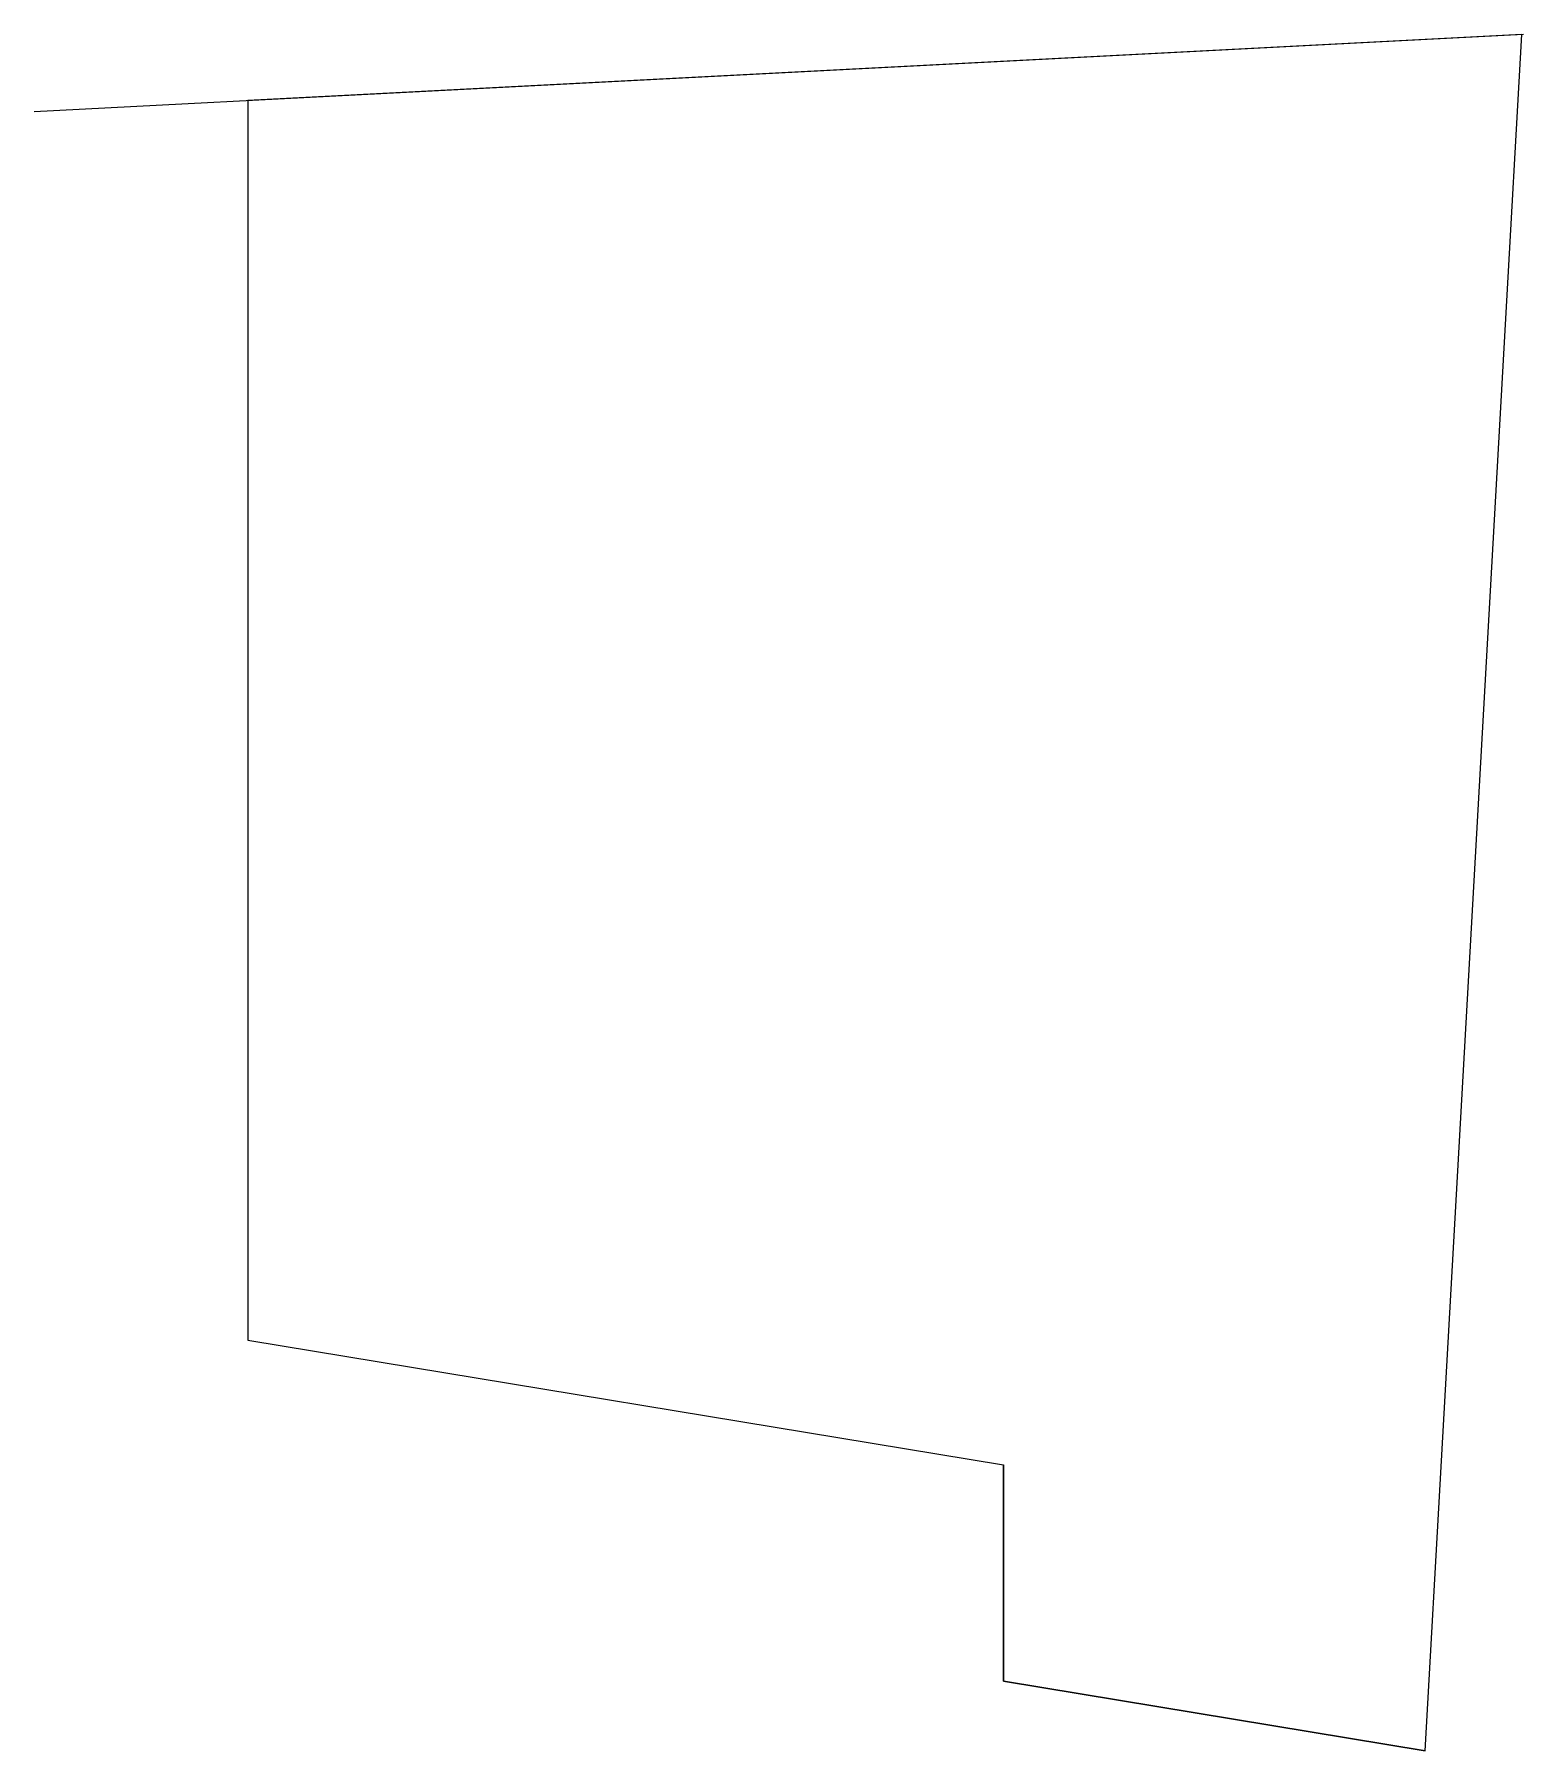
# Model space of a CAD drawing. Header units: inches. Extents: x 21707 to 40312, y -16538 to -7342.
# Drawn here: x 29446.9 to 29865.3, y -14252.6 to -13770.4 of the extents above; entities that cross this region are included whole.
import ezdxf

# ---------------------------------------------------------------- set-up
doc = ezdxf.new("R2010")
doc.units = ezdxf.units.IN
doc.header["$LTSCALE"] = 0.5
doc.header["$MEASUREMENT"] = 0
doc.layers.add('Toilet', color=7, linetype='Continuous', lineweight=25)

msp = doc.modelspace()

# ---------------------------------------------------------------- linework, layer by layer
at = {"layer": 'Toilet'}
for p, q in [((29865.31, -13770.37), (29446.88, -13792.12)), ((29837.6, -14252.57), (29864.77, -13770.39)), ((29506.88, -13789), (29506.88, -14137.21)), ((29506.88, -14137.21), (29719.2, -14172.23)), ((29719.2, -14233.04), (29719.2, -14172.23)), ((29837.6, -14252.57), (29719.2, -14233.04))]:
    msp.add_line(p, q, dxfattribs=at)
msp.add_lwpolyline([(29864.77, -13770.39), (29506.88, -13789), (29506.88, -14137.21), (29719.2, -14172.23), (29719.2, -14233.04), (29837.6, -14252.57)], close=True, dxfattribs=at)

doc.saveas('drawing.dxf')
